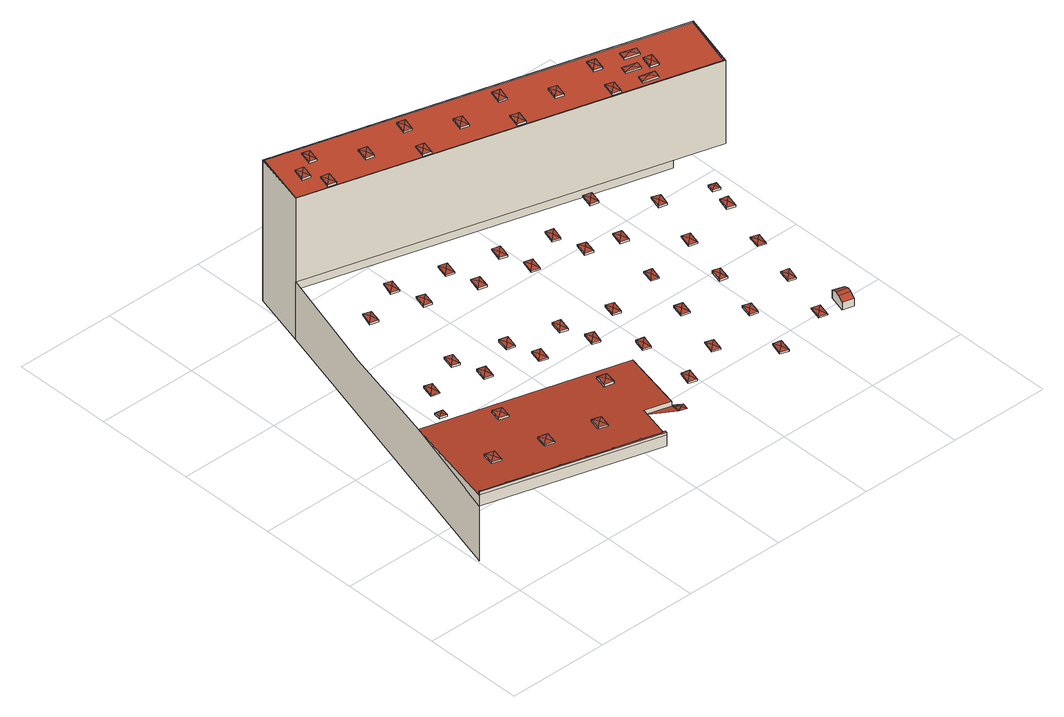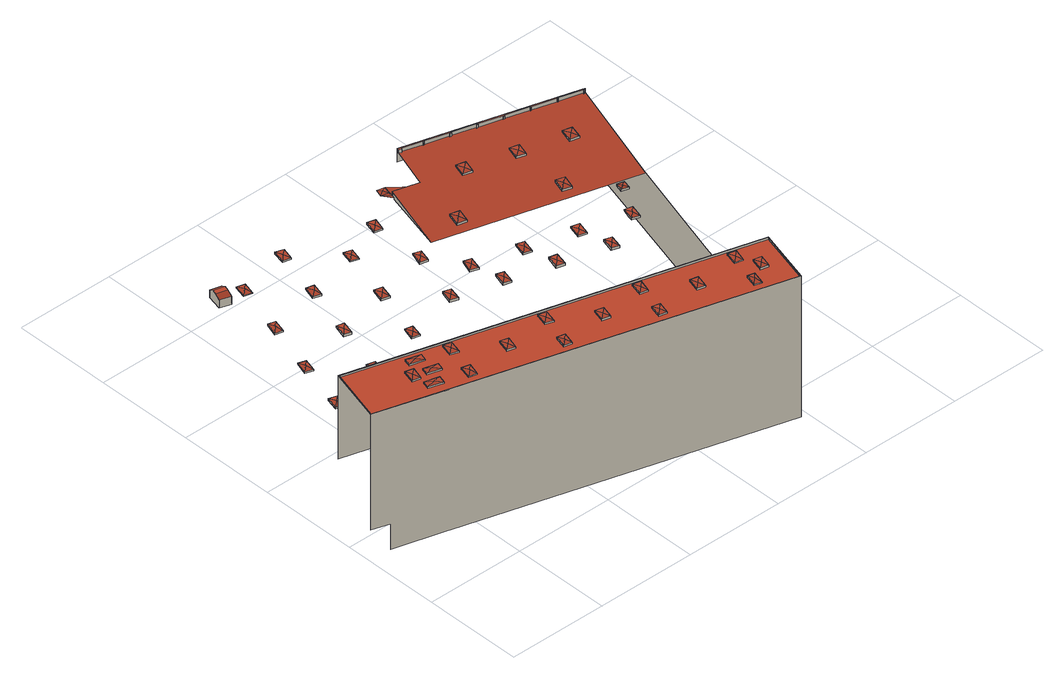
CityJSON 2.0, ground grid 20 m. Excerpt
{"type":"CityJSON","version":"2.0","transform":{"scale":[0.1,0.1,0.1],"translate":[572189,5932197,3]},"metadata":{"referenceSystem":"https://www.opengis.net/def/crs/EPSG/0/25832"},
"CityObjects":{
"building1":{"type":"Building","attributes":{"Grundfläche 2D":"24030.759298","Grundhöhe NN":"3.388"},"children":["building1-1","building1-2","building1-3","building1-4","building1-5","building1-6","building1-7","building1-8","building1-9","building1-10","building1-11","building1-12","building1-13","building1-14","building1-15","building1-16","building1-17","building1-18","building1-19","building1-20","building1-21","building1-22","building1-23","building1-24","building1-25","building1-26","building1-27","building1-28","building1-29","building1-30","building1-31","building1-32","building1-33","building1-34","building1-35","building1-36","building1-37","building1-38","building1-39","building1-40","building1-41","building1-42","building1-43","building1-44","building1-45","building1-46","building1-47","building1-48","building1-49","building1-50","building1-51","building1-52","building1-53","building1-54","building1-55","building1-56","building1-57","building1-58"],"geometry":[{"type":"MultiSurface","lod":"3","boundaries":[[[0,1,2,3,4,5,6]],[[0,6,5,4,7,8,9,10,11,12,13]],[[14,15,16,17,1,0,18,19]],[[20,21,22,23,24,25,26,27,4,3,28,29,30,31,32,33,34,35,36,37,38,39,40,41,42,43,44,45,46,47,48,49,50,51,52,53,54],[55,56,57,58],[59,60,61,62],[63,64,65,66],[67,68,69,70],[71,72,73,74]],[[75,76,26,25]],[[75,77,76]],[[78,79,10,9,80]],[[76,77,81]],[[81,77,82]],[[82,77,83]],[[81,84,76]],[[82,84,81]],[[76,84,85]],[[83,84,82]],[[86,87,88,89]],[[26,76,85,90,27]],[[87,91,92,88]],[[88,92,93,89]],[[94,80,9,95,96]],[[97,86,89,93]],[[78,80,94,98,99,100],[91,87,86,97]],[[101,102,79,78,100,99,98,103,104,105]]],"semantics":{"surfaces":[{"type":"WallSurface"},{"type":"RoofSurface"}],"values":[0,0,0,1,0,1,0,1,1,1,1,1,1,1,0,0,0,1,0,0,1,0]}}]},
"building1-1":{"type":"BuildingInstallation","parents":["building1"],"geometry":[{"type":"MultiSurface","lod":"3","boundaries":[[[106,107,108]],[[106,109,107]],[[106,108,110]],[[106,110,109]],[[108,107,55,58]],[[110,108,58,57]],[[109,110,57,56]],[[107,109,56,55]]],"semantics":{"surfaces":[{"type":"RoofSurface"},{"type":"WallSurface"}],"values":[0,0,0,0,1,1,1,1]}}]},
"building1-2":{"type":"BuildingInstallation","parents":["building1"],"geometry":[{"type":"MultiSurface","lod":"3","boundaries":[[[111,112,113,114]],[[114,115,116,117,118,119,120,121,122,123,124,125,126,127,128,129,130,131,132,133,134,135,136,137,138,139,140,141,142,143,144,145,146,147,148,111]],[[1,17,16,116,115,114]],[[118,117,116,16,149,24]],[[119,118,24,23]],[[21,121,120,119,23,22]],[[122,121,21,20]],[[123,122,20,54]],[[124,123,54,53]],[[125,124,53,52]],[[126,125,52,51]],[[127,126,51,50]],[[128,127,50,49]],[[129,128,49,48]],[[130,129,48,47]],[[131,130,47,46]],[[132,131,46,45]],[[133,132,45,44]],[[134,133,44,43]],[[135,134,43,42]],[[136,135,42,41]],[[137,136,41,40]],[[138,137,40,39]],[[139,138,39,38]],[[140,139,38,37]],[[141,140,37,36]],[[142,141,36,35]],[[143,142,35,34]],[[144,143,34,33]],[[145,144,33,32]],[[146,145,32,31]],[[147,146,31,30]],[[148,147,30,29]],[[111,148,29,28]],[[3,2,1,114,113,112]],[[112,111,28,3]]],"semantics":{"surfaces":[{"type":"RoofSurface"},{"type":"WallSurface"}],"values":[0,0,1,1,1,1,1,1,1,1,1,1,1,1,1,1,1,1,1,1,1,1,1,1,1,1,1,1,1,1,1,1,1,1,1,1]}}]},
"building1-3":{"type":"BuildingInstallation","parents":["building1"],"geometry":[{"type":"MultiSurface","lod":"3","boundaries":[[[150,151,152]],[[150,153,151]],[[150,152,154]],[[150,154,153]],[[152,151,155,156]],[[154,152,156,157]],[[153,154,157,158]],[[151,153,158,155]]],"semantics":{"surfaces":[{"type":"RoofSurface"},{"type":"WallSurface"}],"values":[0,0,0,0,1,1,1,1]}}]},
"building1-4":{"type":"BuildingInstallation","parents":["building1"],"geometry":[{"type":"MultiSurface","lod":"3","boundaries":[[[159,160,161]],[[159,162,160]],[[159,161,163]],[[159,163,162]],[[161,160,71,74]],[[163,161,74,73]],[[162,163,73,72]],[[160,162,72,71]]],"semantics":{"surfaces":[{"type":"RoofSurface"},{"type":"WallSurface"}],"values":[0,0,0,0,1,1,1,1]}}]},
"building1-5":{"type":"BuildingInstallation","parents":["building1"],"geometry":[{"type":"MultiSurface","lod":"3","boundaries":[[[164,165,166]],[[164,167,165]],[[164,166,168]],[[164,168,167]],[[166,165,68,67]],[[168,166,67,70]],[[167,168,70,69]],[[165,167,69,68]]],"semantics":{"surfaces":[{"type":"RoofSurface"},{"type":"WallSurface"}],"values":[0,0,0,0,1,1,1,1]}}]},
"building1-6":{"type":"BuildingInstallation","parents":["building1"],"geometry":[{"type":"MultiSurface","lod":"3","boundaries":[[[169,170,171]],[[169,172,170]],[[169,171,173]],[[169,173,172]],[[174,175,171,170]],[[176,173,171,175,177]],[[176,178,172,173]],[[170,172,178,174]]],"semantics":{"surfaces":[{"type":"RoofSurface"},{"type":"WallSurface"}],"values":[0,0,0,0,1,1,1,1]}}]},
"building1-7":{"type":"BuildingInstallation","parents":["building1"],"geometry":[{"type":"MultiSurface","lod":"3","boundaries":[[[179,180,181]],[[179,182,180]],[[179,181,183]],[[179,183,182]],[[181,180,66,65]],[[183,181,65,64]],[[182,183,64,63]],[[180,182,63,66]]],"semantics":{"surfaces":[{"type":"RoofSurface"},{"type":"WallSurface"}],"values":[0,0,0,0,1,1,1,1]}}]},
"building1-8":{"type":"BuildingInstallation","parents":["building1"],"geometry":[{"type":"MultiSurface","lod":"3","boundaries":[[[184,185,186]],[[184,187,185]],[[184,186,188]],[[184,188,187]],[[186,185,189,190]],[[188,186,190,191]],[[187,188,191,192]],[[185,187,192,189]]],"semantics":{"surfaces":[{"type":"RoofSurface"},{"type":"WallSurface"}],"values":[0,0,0,0,1,1,1,1]}}]},
"building1-9":{"type":"BuildingInstallation","parents":["building1"],"geometry":[{"type":"MultiSurface","lod":"3","boundaries":[[[193,194,195]],[[193,196,194]],[[193,195,197]],[[193,197,196]],[[195,194,198,199]],[[197,195,199,200]],[[196,197,200,201]],[[194,196,201,198]]],"semantics":{"surfaces":[{"type":"RoofSurface"},{"type":"WallSurface"}],"values":[0,0,0,0,1,1,1,1]}}]},
"building1-10":{"type":"BuildingInstallation","parents":["building1"],"geometry":[{"type":"MultiSurface","lod":"3","boundaries":[[[202,203,204]],[[202,205,203]],[[202,204,206]],[[202,206,205]],[[204,203,207,208]],[[206,204,208,209]],[[205,206,209,210]],[[203,205,210,207]]],"semantics":{"surfaces":[{"type":"RoofSurface"},{"type":"WallSurface"}],"values":[0,0,0,0,1,1,1,1]}}]},
"building1-11":{"type":"BuildingInstallation","parents":["building1"],"geometry":[{"type":"MultiSurface","lod":"3","boundaries":[[[211,212,213]],[[211,214,212]],[[211,213,215]],[[211,215,214]],[[213,212,61,60]],[[215,213,60,59]],[[214,215,59,62]],[[212,214,62,61]]],"semantics":{"surfaces":[{"type":"RoofSurface"},{"type":"WallSurface"}],"values":[0,0,0,0,1,1,1,1]}}]},
"building1-12":{"type":"BuildingInstallation","parents":["building1"],"geometry":[{"type":"MultiSurface","lod":"3","boundaries":[[[216,217,218]],[[216,219,217]],[[216,218,220]],[[216,220,219]],[[218,217,221,222]],[[220,218,222,223]],[[219,220,223,224]],[[217,219,224,221]]],"semantics":{"surfaces":[{"type":"RoofSurface"},{"type":"WallSurface"}],"values":[0,0,0,0,1,1,1,1]}}]},
"building1-13":{"type":"BuildingInstallation","parents":["building1"],"geometry":[{"type":"MultiSurface","lod":"3","boundaries":[[[225,226,227]],[[225,228,226]],[[225,227,229]],[[225,229,228]],[[227,226,230,231]],[[229,227,231,232]],[[232,233,228,229]],[[233,230,226,228]]],"semantics":{"surfaces":[{"type":"RoofSurface"},{"type":"WallSurface"}],"values":[0,0,0,0,1,1,1,1]}}]},
"building1-14":{"type":"BuildingInstallation","parents":["building1"],"geometry":[{"type":"MultiSurface","lod":"3","boundaries":[[[234,235,236]],[[234,237,235]],[[234,236,238]],[[234,238,237]],[[239,236,235,240]],[[241,238,236,239]],[[242,237,238,241]],[[240,235,237,242]]],"semantics":{"surfaces":[{"type":"RoofSurface"},{"type":"WallSurface"}],"values":[0,0,0,0,1,1,1,1]}}]},
"building1-15":{"type":"BuildingInstallation","parents":["building1"],"geometry":[{"type":"MultiSurface","lod":"3","boundaries":[[[243,244,245]],[[243,246,244]],[[243,245,247]],[[243,247,246]],[[245,244,248,249]],[[247,245,249,250]],[[246,247,250,251]],[[244,246,251,248]]],"semantics":{"surfaces":[{"type":"RoofSurface"},{"type":"WallSurface"}],"values":[0,0,0,0,1,1,1,1]}}]},
"building1-16":{"type":"BuildingInstallation","parents":["building1"],"geometry":[{"type":"MultiSurface","lod":"3","boundaries":[[[252,253,254]],[[252,255,253]],[[252,254,256]],[[252,256,255]],[[254,253,257,258]],[[256,254,258,259]],[[255,256,259,260]],[[253,255,260,257]]],"semantics":{"surfaces":[{"type":"RoofSurface"},{"type":"WallSurface"}],"values":[0,0,0,0,1,1,1,1]}}]},
"building1-17":{"type":"BuildingInstallation","parents":["building1"],"geometry":[{"type":"MultiSurface","lod":"3","boundaries":[[[261,262,263]],[[261,264,262]],[[261,263,265]],[[261,265,264]],[[266,267,263,262]],[[267,268,265,263]],[[264,265,268,269]],[[262,264,269,266]]],"semantics":{"surfaces":[{"type":"RoofSurface"},{"type":"WallSurface"}],"values":[0,0,0,0,1,1,1,1]}}]},
"building1-18":{"type":"BuildingInstallation","parents":["building1"],"geometry":[{"type":"MultiSurface","lod":"3","boundaries":[[[270,271,272]],[[270,273,271]],[[270,272,274]],[[270,274,273]],[[275,272,271,276]],[[277,274,272,275]],[[278,273,274,277]],[[276,271,273,278]]],"semantics":{"surfaces":[{"type":"RoofSurface"},{"type":"WallSurface"}],"values":[0,0,0,0,1,1,1,1]}}]},
"building1-19":{"type":"BuildingInstallation","parents":["building1"],"geometry":[{"type":"MultiSurface","lod":"3","boundaries":[[[279,280,281]],[[279,282,280]],[[279,281,283]],[[279,283,282]],[[281,280,284,285]],[[283,281,285,286]],[[282,283,286,287]],[[280,282,287,284]]],"semantics":{"surfaces":[{"type":"RoofSurface"},{"type":"WallSurface"}],"values":[0,0,0,0,1,1,1,1]}}]},
"building1-20":{"type":"BuildingInstallation","parents":["building1"],"geometry":[{"type":"MultiSurface","lod":"3","boundaries":[[[288,289,290]],[[288,291,289]],[[288,290,292]],[[288,292,291]],[[290,289,293,294]],[[292,290,294,295]],[[291,292,295,296]],[[289,291,296,293]]],"semantics":{"surfaces":[{"type":"RoofSurface"},{"type":"WallSurface"}],"values":[0,0,0,0,1,1,1,1]}}]},
"building1-21":{"type":"BuildingInstallation","parents":["building1"],"geometry":[{"type":"MultiSurface","lod":"3","boundaries":[[[297,298,299]],[[297,300,298]],[[297,299,301]],[[297,301,300]],[[302,303,299,298]],[[303,304,301,299]],[[300,301,304,305]],[[298,300,305,302]]],"semantics":{"surfaces":[{"type":"RoofSurface"},{"type":"WallSurface"}],"values":[0,0,0,0,1,1,1,1]}}]},
"building1-22":{"type":"BuildingInstallation","parents":["building1"],"geometry":[{"type":"MultiSurface","lod":"3","boundaries":[[[306,307,308]],[[306,309,307]],[[306,308,310]],[[306,310,309]],[[308,307,311,312]],[[310,308,312,313]],[[309,310,313,314]],[[307,309,314,311]]],"semantics":{"surfaces":[{"type":"RoofSurface"},{"type":"WallSurface"}],"values":[0,0,0,0,1,1,1,1]}}]},
"building1-23":{"type":"BuildingInstallation","parents":["building1"],"geometry":[{"type":"MultiSurface","lod":"3","boundaries":[[[315,316,317]],[[315,318,316]],[[315,317,319]],[[315,319,318]],[[317,316,320,321]],[[319,317,321,322]],[[322,323,318,319]],[[316,318,323,320]]],"semantics":{"surfaces":[{"type":"RoofSurface"},{"type":"WallSurface"}],"values":[0,0,0,0,1,1,1,1]}}]},
"building1-24":{"type":"BuildingInstallation","parents":["building1"],"geometry":[{"type":"MultiSurface","lod":"3","boundaries":[[[324,325,326]],[[324,327,325]],[[324,326,328]],[[324,328,327]],[[326,325,329,330]],[[328,326,330,331]],[[327,328,331,332]],[[325,327,332,329]]],"semantics":{"surfaces":[{"type":"RoofSurface"},{"type":"WallSurface"}],"values":[0,0,0,0,1,1,1,1]}}]},
"building1-25":{"type":"BuildingInstallation","parents":["building1"],"geometry":[{"type":"MultiSurface","lod":"3","boundaries":[[[333,334,335]],[[333,336,334]],[[333,335,337]],[[333,337,336]],[[338,335,334,339]],[[340,337,335,338]],[[341,336,337,340]],[[339,334,336,341]]],"semantics":{"surfaces":[{"type":"RoofSurface"},{"type":"WallSurface"}],"values":[0,0,0,0,1,1,1,1]}}]},
"building1-26":{"type":"BuildingInstallation","parents":["building1"],"geometry":[{"type":"MultiSurface","lod":"3","boundaries":[[[342,343,344]],[[342,345,343]],[[342,344,346]],[[342,346,345]],[[344,343,347,348]],[[346,344,348,349]],[[345,346,349,350]],[[343,345,350,347]]],"semantics":{"surfaces":[{"type":"RoofSurface"},{"type":"WallSurface"}],"values":[0,0,0,0,1,1,1,1]}}]},
"building1-27":{"type":"BuildingInstallation","parents":["building1"],"geometry":[{"type":"MultiSurface","lod":"3","boundaries":[[[351,352,353]],[[351,354,352]],[[351,353,355]],[[351,355,354]],[[353,352,356,357]],[[355,353,357,358]],[[354,355,358,359]],[[352,354,359,356]]],"semantics":{"surfaces":[{"type":"RoofSurface"},{"type":"WallSurface"}],"values":[0,0,0,0,1,1,1,1]}}]},
"building1-28":{"type":"BuildingInstallation","parents":["building1"],"geometry":[{"type":"MultiSurface","lod":"3","boundaries":[[[360,361,362]],[[360,363,361]],[[360,362,364]],[[360,364,363]],[[362,361,365,366]],[[364,362,366,367]],[[363,364,367,368]],[[361,363,368,365]]],"semantics":{"surfaces":[{"type":"RoofSurface"},{"type":"WallSurface"}],"values":[0,0,0,0,1,1,1,1]}}]},
"building1-29":{"type":"BuildingInstallation","parents":["building1"],"geometry":[{"type":"MultiSurface","lod":"3","boundaries":[[[369,370,371]],[[369,372,370]],[[369,371,373]],[[369,373,372]],[[374,375,371,370]],[[373,371,375,376]],[[372,373,376,377]],[[370,372,377,374]]],"semantics":{"surfaces":[{"type":"RoofSurface"},{"type":"WallSurface"}],"values":[0,0,0,0,1,1,1,1]}}]},
"building1-30":{"type":"BuildingInstallation","parents":["building1"],"geometry":[{"type":"MultiSurface","lod":"3","boundaries":[[[378,379,380]],[[378,381,379]],[[378,380,382]],[[378,382,381]],[[380,379,383,384]],[[382,380,384,385]],[[381,382,385,386]],[[379,381,386,383]]],"semantics":{"surfaces":[{"type":"RoofSurface"},{"type":"WallSurface"}],"values":[0,0,0,0,1,1,1,1]}}]},
"building1-31":{"type":"BuildingInstallation","parents":["building1"],"geometry":[{"type":"MultiSurface","lod":"3","boundaries":[[[387,388,389]],[[387,390,388]],[[387,389,391]],[[387,391,390]],[[389,388,392,393]],[[391,389,393,394]],[[390,391,394,395]],[[388,390,395,392]]],"semantics":{"surfaces":[{"type":"RoofSurface"},{"type":"WallSurface"}],"values":[0,0,0,0,1,1,1,1]}}]},
"building1-32":{"type":"BuildingInstallation","parents":["building1"],"geometry":[{"type":"MultiSurface","lod":"3","boundaries":[[[396,397,398]],[[396,399,397]],[[396,398,400]],[[396,400,399]],[[401,398,397,402]],[[403,400,398,401]],[[404,399,400,403]],[[402,397,399,404]]],"semantics":{"surfaces":[{"type":"RoofSurface"},{"type":"WallSurface"}],"values":[0,0,0,0,1,1,1,1]}}]},
"building1-33":{"type":"BuildingInstallation","parents":["building1"],"geometry":[{"type":"MultiSurface","lod":"3","boundaries":[[[405,406,407]],[[405,408,406]],[[405,407,409]],[[405,409,408]],[[407,406,410,411]],[[411,412,409,407]],[[412,413,408,409]],[[406,408,413,410]]],"semantics":{"surfaces":[{"type":"RoofSurface"},{"type":"WallSurface"}],"values":[0,0,0,0,1,1,1,1]}}]},
"building1-34":{"type":"BuildingInstallation","parents":["building1"],"geometry":[{"type":"MultiSurface","lod":"3","boundaries":[[[414,415,416]],[[414,417,415]],[[414,416,418]],[[414,418,417]],[[419,420,416,415]],[[421,418,416,420]],[[421,422,417,418]],[[419,415,417,422]]],"semantics":{"surfaces":[{"type":"RoofSurface"},{"type":"WallSurface"}],"values":[0,0,0,0,1,1,1,1]}}]},
"building1-35":{"type":"BuildingInstallation","parents":["building1"],"geometry":[{"type":"MultiSurface","lod":"3","boundaries":[[[423,424,425]],[[423,426,424]],[[423,425,427]],[[423,427,426]],[[425,424,428,429]],[[427,425,429,430]],[[426,427,430,431]],[[431,428,424,426]]],"semantics":{"surfaces":[{"type":"RoofSurface"},{"type":"WallSurface"}],"values":[0,0,0,0,1,1,1,1]}}]},
"building1-36":{"type":"BuildingInstallation","parents":["building1"],"geometry":[{"type":"MultiSurface","lod":"3","boundaries":[[[432,433,434]],[[432,435,433]],[[432,434,436]],[[432,436,435]],[[434,433,437,438]],[[436,434,438,439]],[[435,436,439,440]],[[433,435,440,437]]],"semantics":{"surfaces":[{"type":"RoofSurface"},{"type":"WallSurface"}],"values":[0,0,0,0,1,1,1,1]}}]},
"building1-37":{"type":"BuildingInstallation","parents":["building1"],"geometry":[{"type":"MultiSurface","lod":"3","boundaries":[[[441,442,443]],[[441,444,442]],[[441,443,445]],[[441,445,444]],[[446,447,443,442]],[[447,448,445,443]],[[444,445,448,449]],[[442,444,449,446]]],"semantics":{"surfaces":[{"type":"RoofSurface"},{"type":"WallSurface"}],"values":[0,0,0,0,1,1,1,1]}}]},
"building1-38":{"type":"BuildingInstallation","parents":["building1"],"geometry":[{"type":"MultiSurface","lod":"3","boundaries":[[[450,451,452]],[[450,453,451]],[[450,452,454]],[[450,454,453]],[[452,451,455,456]],[[454,452,456,457]],[[453,454,457,458]],[[451,453,458,455]]],"semantics":{"surfaces":[{"type":"RoofSurface"},{"type":"WallSurface"}],"values":[0,0,0,0,1,1,1,1]}}]},
"building1-39":{"type":"BuildingInstallation","parents":["building1"],"geometry":[{"type":"MultiSurface","lod":"3","boundaries":[[[459,460,461]],[[459,462,460]],[[459,461,463]],[[459,463,462]],[[461,460,464,465]],[[463,461,465,466]],[[462,463,466,467]],[[460,462,467,464]]],"semantics":{"surfaces":[{"type":"RoofSurface"},{"type":"WallSurface"}],"values":[0,0,0,0,1,1,1,1]}}]},
"building1-40":{"type":"BuildingInstallation","parents":["building1"],"geometry":[{"type":"MultiSurface","lod":"3","boundaries":[[[468,469,470]],[[468,471,469]],[[468,470,472]],[[468,472,471]],[[470,469,473,474]],[[472,470,474,475]],[[471,472,475,476]],[[469,471,476,473]]],"semantics":{"surfaces":[{"type":"RoofSurface"},{"type":"WallSurface"}],"values":[0,0,0,0,1,1,1,1]}}]},
"building1-41":{"type":"BuildingInstallation","parents":["building1"],"geometry":[{"type":"MultiSurface","lod":"3","boundaries":[[[477,478,479]],[[477,480,478]],[[477,479,481]],[[477,481,480]],[[479,478,482,483]],[[481,479,483,484]],[[480,481,484,485]],[[478,480,485,482]]],"semantics":{"surfaces":[{"type":"RoofSurface"},{"type":"WallSurface"}],"values":[0,0,0,0,1,1,1,1]}}]},
"building1-42":{"type":"BuildingInstallation","parents":["building1"],"geometry":[{"type":"MultiSurface","lod":"3","boundaries":[[[486,487,488]],[[486,489,487]],[[486,488,490]],[[486,490,489]],[[488,487,491,492]],[[490,488,492,493]],[[489,490,493,494]],[[487,489,494,491]]],"semantics":{"surfaces":[{"type":"RoofSurface"},{"type":"WallSurface"}],"values":[0,0,0,0,1,1,1,1]}}]},
"building1-43":{"type":"BuildingInstallation","parents":["building1"],"geometry":[{"type":"MultiSurface","lod":"3","boundaries":[[[495,496,497]],[[495,498,496]],[[495,497,499]],[[495,499,498]],[[500,497,496,501]],[[502,499,497,500]],[[503,498,499,502]],[[503,501,496,498]]],"semantics":{"surfaces":[{"type":"RoofSurface"},{"type":"WallSurface"}],"values":[0,0,0,0,1,1,1,1]}}]},
"building1-44":{"type":"BuildingInstallation","parents":["building1"],"geometry":[{"type":"MultiSurface","lod":"3","boundaries":[[[504,505,506,507]],[[508,504,507,509]],[[510,508,509,511]],[[507,506,512,513,511,509]],[[510,511,513,514]],[[508,510,514,515,505,504]],[[506,505,515,512]]],"semantics":{"surfaces":[{"type":"RoofSurface"},{"type":"WallSurface"}],"values":[0,0,0,1,1,1,1]}}]},
"building1-45":{"type":"BuildingInstallation","parents":["building1"],"geometry":[{"type":"MultiSurface","lod":"3","boundaries":[[[516,517,518]],[[516,519,517]],[[516,518,520]],[[516,520,519]],[[518,517,521,522]],[[520,518,522,523]],[[519,520,523,524]],[[517,519,524,521]]],"semantics":{"surfaces":[{"type":"RoofSurface"},{"type":"WallSurface"}],"values":[0,0,0,0,1,1,1,1]}}]},
"building1-46":{"type":"BuildingInstallation","parents":["building1"],"geometry":[{"type":"MultiSurface","lod":"3","boundaries":[[[525,526,527]],[[525,528,526]],[[525,527,529]],[[525,529,528]],[[527,526,530,531]],[[529,527,531,532]],[[528,529,532,533]],[[526,528,533,530]]],"semantics":{"surfaces":[{"type":"RoofSurface"},{"type":"WallSurface"}],"values":[0,0,0,0,1,1,1,1]}}]},
"building1-47":{"type":"BuildingInstallation","parents":["building1"],"geometry":[{"type":"MultiSurface","lod":"3","boundaries":[[[534,535,536]],[[534,537,535]],[[534,536,538]],[[534,538,537]],[[536,535,539,540]],[[540,541,538,536]],[[537,538,541,542]],[[542,539,535,537]]],"semantics":{"surfaces":[{"type":"RoofSurface"},{"type":"WallSurface"}],"values":[0,0,0,0,1,1,1,1]}}]},
"building1-48":{"type":"BuildingInstallation","parents":["building1"],"geometry":[{"type":"MultiSurface","lod":"3","boundaries":[[[543,544,545]],[[543,546,544]],[[543,545,547]],[[543,547,546]],[[548,545,544,549]],[[550,547,545,548]],[[551,546,547,550]],[[549,544,546,551]]],"semantics":{"surfaces":[{"type":"RoofSurface"},{"type":"WallSurface"}],"values":[0,0,0,0,1,1,1,1]}}]},
"building1-49":{"type":"BuildingInstallation","parents":["building1"],"geometry":[{"type":"MultiSurface","lod":"3","boundaries":[[[552,553,554]],[[552,555,553]],[[552,554,556]],[[552,556,555]],[[554,553,557,558]],[[556,554,558,559]],[[555,556,559,560]],[[553,555,560,557]]],"semantics":{"surfaces":[{"type":"RoofSurface"},{"type":"WallSurface"}],"values":[0,0,0,0,1,1,1,1]}}]},
"building1-50":{"type":"BuildingInstallation","parents":["building1"],"geometry":[{"type":"MultiSurface","lod":"3","boundaries":[[[561,562,563]],[[561,564,562]],[[561,563,565]],[[561,565,564]],[[563,562,566,567]],[[565,563,567,568]],[[564,565,568,569]],[[569,566,562,564]]],"semantics":{"surfaces":[{"type":"RoofSurface"},{"type":"WallSurface"}],"values":[0,0,0,0,1,1,1,1]}}]},
"building1-51":{"type":"BuildingInstallation","parents":["building1"],"geometry":[{"type":"MultiSurface","lod":"3","boundaries":[[[570,571,572]],[[570,573,571]],[[570,572,574]],[[570,574,573]],[[572,571,575,576]],[[576,577,574,572]],[[577,578,573,574]],[[571,573,578,575]]],"semantics":{"surfaces":[{"type":"RoofSurface"},{"type":"WallSurface"}],"values":[0,0,0,0,1,1,1,1]}}]},
"building1-52":{"type":"BuildingInstallation","parents":["building1"],"geometry":[{"type":"MultiSurface","lod":"3","boundaries":[[[579,580,581]],[[579,582,580]],[[579,581,583]],[[579,583,582]],[[581,580,584,585]],[[583,581,585,586]],[[582,583,586,587]],[[580,582,587,584]]],"semantics":{"surfaces":[{"type":"RoofSurface"},{"type":"WallSurface"}],"values":[0,0,0,0,1,1,1,1]}}]},
"building1-53":{"type":"BuildingInstallation","parents":["building1"],"geometry":[{"type":"MultiSurface","lod":"3","boundaries":[[[588,589,590]],[[588,591,589]],[[588,590,592]],[[588,592,591]],[[593,590,589,594]],[[595,592,590,593]],[[596,591,592,595]],[[594,589,591,596]]],"semantics":{"surfaces":[{"type":"RoofSurface"},{"type":"WallSurface"}],"values":[0,0,0,0,1,1,1,1]}}]},
"building1-54":{"type":"BuildingInstallation","parents":["building1"],"geometry":[{"type":"MultiSurface","lod":"3","boundaries":[[[597,598,599]],[[597,600,598]],[[597,599,601]],[[597,601,600]],[[599,598,602,603]],[[601,599,603,604]],[[600,601,604,605]],[[598,600,605,602]]],"semantics":{"surfaces":[{"type":"RoofSurface"},{"type":"WallSurface"}],"values":[0,0,0,0,1,1,1,1]}}]},
"building1-55":{"type":"BuildingInstallation","parents":["building1"],"geometry":[{"type":"MultiSurface","lod":"3","boundaries":[[[606,607,608]],[[606,609,607]],[[606,608,610]],[[606,610,609]],[[608,607,611,612]],[[610,608,612,613]],[[609,610,613,614]],[[607,609,614,611]]],"semantics":{"surfaces":[{"type":"RoofSurface"},{"type":"WallSurface"}],"values":[0,0,0,0,1,1,1,1]}}]},
"building1-56":{"type":"BuildingInstallation","parents":["building1"],"geometry":[{"type":"MultiSurface","lod":"3","boundaries":[[[615,616,617]],[[615,618,616]],[[615,617,619]],[[615,619,618]],[[617,616,620,621]],[[619,617,621,622]],[[618,619,622,623]],[[616,618,623,620]]],"semantics":{"surfaces":[{"type":"RoofSurface"},{"type":"WallSurface"}],"values":[0,0,0,0,1,1,1,1]}}]},
"building1-57":{"type":"BuildingInstallation","parents":["building1"],"geometry":[{"type":"MultiSurface","lod":"3","boundaries":[[[624,625,626]],[[624,627,625]],[[624,626,628]],[[624,628,627]],[[629,626,625,630]],[[629,631,628,626]],[[632,627,628,631]],[[630,625,627,632]]],"semantics":{"surfaces":[{"type":"RoofSurface"},{"type":"WallSurface"}],"values":[0,0,0,0,1,1,1,1]}}]},
"building1-58":{"type":"BuildingInstallation","parents":["building1"],"geometry":[{"type":"MultiSurface","lod":"3","boundaries":[[[633,634,635]],[[633,636,634]],[[633,635,637]],[[633,637,636]],[[638,635,634,639]],[[640,637,635,638]],[[641,636,637,640]],[[639,634,636,641]]],"semantics":{"surfaces":[{"type":"RoofSurface"},{"type":"WallSurface"}],"values":[0,0,0,0,1,1,1,1]}}]}
},
"vertices":[
[4,104,120],[4,104,143],[4,105,142],[5,106,142],[64,317,126],[5,106,120],[4,105,120],[93,421,123],[122,526,119],[183,743,126],[183,743,4],[5,106,4],[4,105,4],[4,104,4],[341,9,129],[341,9,132],[341,9,143],[8,103,143],[8,103,120],[341,9,120],[298,24,142],[336,13,142],[337,14,142],[337,15,142],[342,13,142],[364,89,136],[414,75,136],[451,209,126],[6,106,142],[7,107,142],[9,107,142],[9,105,142],[55,92,142],[55,94,142],[57,93,142],[57,92,142],[103,79,142],[103,80,142],[105,80,142],[105,78,142],[151,65,142],[151,67,142],[154,66,142],[153,65,142],[199,52,142],[199,53,142],[202,53,142],[201,51,142],[247,38,142],[247,40,142],[250,39,142],[249,38,142],[295,25,142],[296,26,142],[298,26,142],[100,152,137],[82,157,137],[89,182,135],[107,177,135],[372,212,128],[390,207,128],[383,182,129],[365,187,129],[274,104,137],[281,128,135],[299,123,135],[292,99,137],[201,260,128],[194,235,130],[176,240,130],[183,265,128],[196,126,137],[178,131,137],[185,155,135],[203,150,135],[364,89,127],[414,75,127],[411,54,130],[214,856,303],[214,856,4],[183,743,303],[415,68,129],[421,59,131],[426,50,130],[430,64,129],[415,80,126],[215,855,303],[184,744,303],[184,744,299],[215,855,301],[415,80,122],[956,528,303],[956,528,299],[987,639,301],[957,526,303],[957,526,126],[957,526,129],[987,639,303],[989,639,303],[847,679,303],[846,679,303],[847,679,4],[846,679,4],[989,639,58],[953,650,58],[953,650,4],
[95,167,141],[100,152,140],[107,177,139],[82,157,140],[89,182,139],
[6,106,149],[5,106,149],[4,105,149],[4,104,149],[8,103,149],[341,9,149],[342,12,149],[342,13,149],[337,15,149],[337,14,149],[336,13,149],[298,24,149],[298,26,149],[296,26,149],[295,25,149],[249,38,149],[250,39,149],[247,40,149],[247,38,149],[201,51,149],[202,53,149],[199,53,149],[199,52,149],[153,65,149],[154,66,149],[151,67,149],[151,65,149],[105,78,149],[105,80,149],[103,80,149],[103,79,149],[57,92,149],[57,93,149],[55,94,149],[55,92,149],[9,105,149],[9,107,149],[7,107,149],[342,12,142],
[118,319,131],[109,313,130],[123,309,130],[112,328,129],[127,324,129],[109,313,126],[123,309,126],[127,324,125],[112,328,125],
[190,141,141],[196,126,140],[203,150,139],[178,131,140],[185,155,139],
[189,250,135],[194,235,134],[201,260,132],[176,240,134],[183,265,132],
[153,379,129],[141,368,127],[157,364,127],[149,394,127],[164,390,127],[141,368,124],[157,364,124],[164,390,123],[162,380,123],[149,394,123],
[287,114,141],[292,99,140],[299,123,139],[274,104,140],[281,128,139],
[249,352,129],[237,341,127],[253,337,127],[244,367,127],[260,363,127],[237,341,124],[253,337,124],[260,363,123],[244,367,123],
[232,414,127],[236,399,126],[243,424,126],[221,403,126],[228,429,126],[236,399,122],[243,424,121],[228,429,121],[221,403,122],
[212,591,127],[200,580,125],[216,576,125],[208,606,125],[223,601,125],[200,580,121],[216,576,121],[223,601,122],[208,606,122],
[378,197,135],[383,182,134],[390,207,132],[365,187,134],[372,212,132],
[347,324,129],[336,314,127],[352,309,127],[343,340,127],[359,335,127],[336,314,124],[352,309,124],[359,335,123],[343,340,123],
[331,386,127],[335,371,126],[342,397,126],[319,375,126],[326,401,126],[335,371,122],[342,397,121],[326,401,121],[319,375,122],
[239,785,305],[243,770,304],[250,795,304],[227,774,304],[234,799,304],[250,795,300],[243,770,300],[234,799,300],[227,774,300],
[309,564,127],[297,553,125],[313,549,125],[304,579,125],[320,574,125],[297,553,121],[313,549,121],[320,574,122],[304,579,122],
[291,624,128],[295,609,127],[302,635,127],[279,614,127],[287,640,127],[295,609,123],[302,635,124],[287,640,124],[279,614,123],
[258,743,304],[263,729,303],[270,754,303],[247,733,303],[254,758,303],[263,729,299],[270,754,300],[254,758,300],[247,733,299],
[276,809,306],[273,824,304],[266,799,304],[287,820,304],[280,795,304],[266,799,300],[273,824,301],[280,795,300],[287,820,301],
[490,113,128],[494,98,127],[501,124,127],[478,103,127],[485,128,127],[494,98,123],[501,124,124],[485,128,124],[478,103,123],
[443,298,129],[432,287,127],[447,283,127],[439,313,127],[455,308,127],[432,287,124],[447,283,124],[455,308,123],[439,313,123],
[426,359,127],[430,344,126],[437,370,126],[415,349,126],[422,374,126],[430,344,122],[437,370,121],[422,374,121],[415,349,122],
[492,227,131],[496,212,129],[504,238,129],[481,217,129],[488,242,129],[496,212,126],[504,238,125],[488,242,125],[481,217,126],
[407,536,127],[395,526,125],[411,521,125],[402,551,125],[418,547,125],[395,526,121],[411,521,121],[418,547,122],[402,551,122],
[389,597,128],[394,582,127],[401,608,127],[378,586,127],[385,612,127],[394,582,123],[401,608,124],[385,612,124],[378,586,123],
[353,753,305],[357,738,304],[364,763,304],[341,742,304],[348,767,304],[364,763,300],[357,738,300],[348,767,300],[341,742,300],
[573,146,130],[578,131,128],[585,156,128],[562,136,128],[569,161,128],[578,131,125],[585,156,126],[569,161,126],[562,136,125],
[522,333,127],[526,318,126],[533,343,126],[511,322,126],[518,348,126],[526,318,122],[533,343,121],[518,348,121],[511,322,122],
[429,696,304],[434,681,303],[441,706,303],[418,685,303],[425,710,303],[434,681,299],[441,706,300],[425,710,300],[418,685,299],
[502,510,127],[491,499,125],[507,495,125],[498,525,125],[514,520,125],[491,499,121],[507,495,121],[514,520,122],[498,525,122],
[485,570,128],[489,555,127],[497,581,127],[474,559,127],[481,585,127],[489,555,123],[497,581,124],[481,585,124],[474,559,123],
[655,67,128],[659,52,127],[666,78,127],[643,57,127],[650,82,127],[659,52,123],[666,78,124],[650,82,124],[643,57,123],
[448,761,306],[452,747,304],[459,772,304],[436,751,304],[443,776,304],[459,772,301],[452,747,300],[443,776,301],[436,751,300],
[603,253,129],[592,242,127],[608,238,127],[599,268,127],[615,264,127],[592,242,124],[608,238,124],[615,264,123],[599,268,123],
[524,705,305],[528,690,304],[535,715,304],[512,695,304],[519,720,304],[528,690,300],[535,715,300],[519,720,300],[512,695,300],
[684,174,131],[689,159,129],[696,184,129],[673,163,129],[680,189,129],[689,159,126],[696,184,125],[680,189,125],[673,163,126],
[633,359,124],[637,344,122],[644,369,122],[622,348,122],[628,373,122],[637,344,120],[644,369,119],[628,373,119],[622,348,120],
[599,483,127],[587,472,125],[603,468,125],[594,498,125],[610,493,125],[587,472,121],[603,468,121],[610,493,122],[594,498,122],
[581,543,128],[585,528,127],[593,554,127],[570,533,127],[577,558,127],[585,528,123],[593,554,124],[577,558,124],[570,533,123],
[765,92,130],[770,77,128],[777,103,128],[754,82,128],[761,107,128],[770,77,125],[777,103,126],[761,107,126],[754,82,125],
[600,648,304],[604,633,303],[611,658,303],[588,638,303],[595,663,303],[604,633,299],[611,658,300],[595,663,300],[588,638,299],
[714,279,127],[718,264,126],[725,290,126],[703,268,126],[710,294,126],[718,264,122],[725,290,121],[710,294,121],[703,268,122],
[662,465,127],[651,454,125],[667,450,125],[658,480,125],[674,475,125],[651,454,121],[667,450,121],[674,475,122],[658,480,122],
[618,714,306],[623,699,304],[630,724,304],[607,703,304],[614,728,304],[630,724,301],[623,699,300],[614,728,301],[607,703,300],
[825,86,148],[828,97,143],[806,104,143],[803,92,148],[822,76,148],[800,82,148],[819,65,141],[797,71,141],[806,104,126],[797,71,125],[819,65,125],[828,97,126],
[795,199,129],[784,188,127],[799,184,127],[791,214,127],[807,210,127],[784,188,124],[799,184,124],[807,210,123],[791,214,123],
[744,385,124],[748,370,122],[755,396,122],[732,374,122],[739,400,122],[748,370,119],[755,396,120],[739,400,120],[732,374,119],
[692,570,130],[696,555,129],[703,580,129],[680,559,129],[687,584,129],[696,555,125],[703,580,126],[687,584,126],[680,559,125],
[695,657,305],[699,642,304],[706,667,304],[683,647,304],[690,672,304],[706,667,300],[699,642,300],[690,672,300],[683,647,300],
[825,305,124],[829,290,122],[836,315,122],[814,295,122],[821,320,122],[829,290,120],[836,315,119],[821,320,119],[814,295,120],
[773,490,128],[777,475,127],[785,500,127],[761,479,127],[769,505,127],[777,475,123],[785,500,124],[769,505,124],[761,479,123],
[771,600,304],[775,585,303],[782,610,303],[759,590,303],[766,615,303],[775,585,299],[782,610,300],[766,615,300],[759,590,299],
[855,411,127],[843,401,125],[859,396,125],[850,426,125],[866,422,125],[843,401,121],[859,396,121],[866,422,122],[850,426,122],
[789,666,306],[794,651,304],[801,676,304],[778,655,304],[785,680,304],[801,676,301],[794,651,300],[785,680,301],[778,655,300],
[865,454,129],[870,445,127],[874,460,127],[856,449,127],[860,464,127],[870,445,123],[874,460,123],[860,464,123],[856,449,123],
[835,582,305],[818,579,303],[847,571,303],[822,593,303],[851,585,303],[818,579,299],[847,571,299],[851,585,300],[822,593,300],
[830,619,305],[814,616,303],[842,608,303],[818,630,303],[846,622,303],[814,616,300],[842,608,300],[846,622,300],[818,630,300],
[853,648,306],[837,644,304],[866,636,304],[841,659,304],[870,651,304],[866,636,300],[837,644,300],[870,651,301],[841,659,301],
[866,609,305],[870,595,304],[877,620,304],[854,599,304],[861,624,304],[877,620,300],[870,595,300],[861,624,300],[854,599,300]
]}
